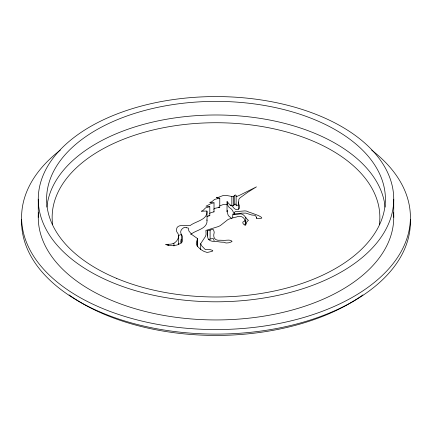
<?xml version="1.0" encoding="UTF-8"?>
<svg xmlns="http://www.w3.org/2000/svg" width="432" height="432" viewBox="0 0 432 432"><rect width="100%" height="100%" fill="white"/><g stroke="black" fill="none" stroke-linecap="round" stroke-linejoin="round"><path stroke-width="0.65" d="M238.739 204.741L236.293 205.767L236.131 205.292A8.462 4.887 0 0 1 236.137 204.925L236.137 195.847C235.705 193.774 233.901 195.858 233.469 196.754L225.909 195.345L223.409 195.421L218.398 197.332L216.367 197.516L217.318 198.013L219.764 198.158L214.623 199.384L211.826 201.722A3.348 1.933 0 0 1 210.784 202.073L209.779 202.441L214.024 202.797L211.248 203.445L209.228 204.536A21.708 12.533 0 0 1 208.067 205.173L206.015 206.177L209.774 206.653L205.465 207.959L202.937 210.568L201.377 211.216L206.869 211.01C207.986 219.964 195.593 221.152 190.058 225.628C185.236 225.947 175.181 223.182 176.65 231.379A7.733 4.466 0 0 0 177.077 232.232C180.922 236.369 176.693 243.13 171.823 243.961A8.807 5.087 0 0 1 170.478 244.177L165.44 244.458L168.361 245.327A15.439 8.915 0 0 0 170.537 245.592L173.767 245.614L176.866 245.036A14.958 8.635 0 0 0 181.224 242.806L181.861 242.249A4.984 2.878 0 0 0 182.201 241.78L182.687 238.469L182.326 236.304A23.506 13.57 0 0 0 181.769 235.003L181.132 233.874A13.122 7.576 0 0 1 180.749 232.713C180.252 230.337 182.369 228.339 184.329 227.421A0.805 0.464 0 0 1 184.766 227.394L185.744 227.594A13.554 7.825 0 0 0 186.635 227.777M232.837 217.728C231.822 214.866 234.689 213.235 232.578 210.643C231.698 208.127 227.837 207.722 227.74 204.903A15.687 9.056 0 0 0 227.648 204.05C225.72 197.915 228.236 204.26 230.704 205.205C233.129 206.156 233.95 209.558 236.704 209.59C240.133 209.785 240.089 206.572 238.858 204.363A46.256 26.708 0 0 1 238.599 202.603L238.901 199.19L240.057 197.824L248.098 192.046L256.478 186.845L239.922 195.129L236.493 196.641L236.131 196.225A8.462 4.887 0 0 1 236.137 195.858M245.003 224.964C246.834 218.9 241.666 214.418 236.207 217.08A99.187 57.267 0 0 0 233.653 217.652L228.204 219.364L220.363 225.558A20.601 11.896 0 0 1 218.128 226.627L205.897 230.423L206.086 234.284L205.6 236.207L200.669 243.691L201.782 245.943L205.384 249.647L209.623 249.404L212.69 250.484L212.792 250.857L212.117 251.359L207.333 252.439A1.372 0.794 0 0 1 206.777 252.391L205.708 251.905A1.415 0.815 0 0 0 205.13 251.867C201.998 250.825 194.492 245.479 196.587 241.817A32.697 18.878 0 0 0 196.997 240.754L197.483 238.561L191.754 234.495L188.984 231.115A12.901 7.447 0 0 1 188.654 229.889L188.357 228.053L186.635 227.777M245.003 220.428L244.42 221.287L243.34 221.762A2.295 1.328 0 0 0 242.876 222.14C242.379 223.393 244.031 224.851 245.144 225.164C246.753 223.846 246.251 221.411 248.449 220.396C245.921 218.646 244.485 214.299 241.099 213.889A4.509 2.603 0 0 0 240.046 213.943L235.289 214.58L232.837 214.488M214.024 202.797L214.024 211.869L211.248 212.512L209.601 213.381M181.094 239.344L180.743 241.78A13.122 7.576 0 0 0 181.132 242.946L181.229 243.135M206.89 216.502L209.801 215.692L208.651 215.6M231.034 205.551L233.469 205.826C233.901 204.93 235.705 202.84 236.137 204.919M213.678 209.185L215.023 208.31L219.764 207.225L219.775 198.131M190.674 234.452C195.982 229.873 207.608 229.09 207.041 220.293L207.041 211.221M178.492 235.591L180.76 234.592M219.877 205.832L223.409 204.487L226.849 204.59M207.344 230.796L211.437 229.694A29.851 17.237 0 0 1 212.306 229.478L213.349 229.527L214.013 231.336A31.811 18.365 0 0 1 214.196 232.556C212.652 237.568 214.834 240.98 220.428 240.23A46.553 26.876 0 0 0 222.734 240.311C225.412 240.764 230.44 239.042 232.06 241.337A2.9 1.674 0 0 1 231.622 241.753L229.981 242.417A15.503 8.953 0 0 1 228.425 242.833L225.974 242.995A5.951 3.434 0 0 1 225.029 242.606L224.807 242.509A3.386 1.955 0 0 0 223.781 242.233L221.945 242.174A18.689 10.789 0 0 1 219.802 241.969C214.979 240.883 207.425 243.049 207.549 235.618A16.605 9.585 0 0 1 207.446 234.992L207.344 230.796L207.344 235.98M208.467 239.56L211.437 238.761A29.851 17.237 0 0 1 212.306 238.55L213.349 238.594L214.013 240.408A31.811 18.365 0 0 1 214.088 240.808M218.392 207.171L219.764 207.225M230.018 205.362L230.542 205.465M213.716 211.707L214.024 211.869M206.615 219.985L207.041 220.293M231.8 218.533L228.371 215.692L227.74 213.97A15.687 9.056 0 0 0 227.648 213.122C227.059 212.587 226.708 209.428 227.675 211.086M181.359 234.295L181.381 242.746M178.232 243.281L178.529 244.318M256.403 217.102L255.253 215.487A2.036 1.177 0 0 0 254.551 215.266L251.77 215.023L245.851 213.111L242.147 213.106L234.7 213.948L234.603 212.852A6.01 3.472 0 0 1 234.608 212.42L235.067 211.707L244.814 210.892L246.37 211.043L248.891 212.107A44.858 25.898 0 0 0 251.5 212.965L258.509 215.59A43.238 24.964 0 0 1 259.772 216.292C265.091 218.932 258.698 218.549 256.603 218.236L256.403 217.102L256.403 218.398M393.736 199.19A177.736 102.616 0 0 1 127.132 288.058A177.736 102.616 0 0 1 127.132 110.322A177.736 102.616 0 0 1 393.736 199.19L393.736 217.328M245.754 217.382L245.754 225.158M238.561 202.03L238.561 209.158M234.603 212.852L234.603 214.148M234.274 195.755L234.274 204.827M233.469 196.754L233.469 205.826M231.844 196.592L231.844 205.664M227.021 202.527L227.021 211.594M210.098 230.045L210.098 239.117M209.801 206.626L209.801 215.698M200.669 243.691L200.669 249.523M197.483 238.561L197.483 246.332M197.251 239.819L197.251 246.299M178.681 235.764L178.681 244.188M173.966 243.378L173.966 245.97M168.08 244.307L168.08 245.603M38.264 199.19L38.264 217.328M393.557 212.684A177.736 102.616 0 0 1 216 319.945A177.736 102.616 0 0 1 38.443 212.684M371.666 150.098A194.4 112.234 0 0 1 346.75 300.386A194.4 112.234 0 0 1 85.25 300.386A194.4 112.234 0 0 1 60.334 150.098M46.883 207.106A169.403 97.805 0 0 1 216 114.988A169.403 97.805 0 0 1 385.117 207.106M410.351 219.283A194.4 112.234 0 0 1 216 334.098A194.4 112.234 0 0 1 21.649 219.283M52.628 224.564A163.852 94.597 0 0 1 216 122.731A163.852 94.597 0 0 1 379.372 224.564M362.918 294.905A188.843 109.031 0 0 1 69.082 294.905M116.597 278.386A169.403 97.805 0 0 0 384.502 209.288A169.403 97.805 0 0 0 146.902 109.89A169.403 97.805 0 0 0 116.597 278.386"/></g></svg>
